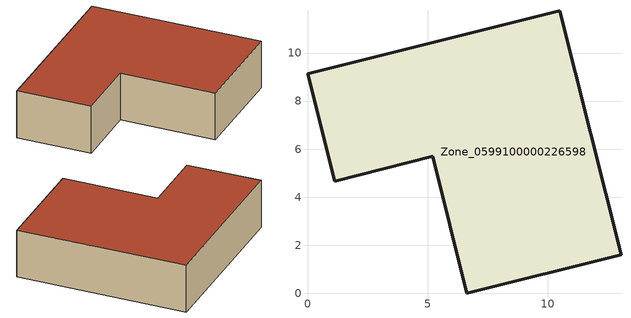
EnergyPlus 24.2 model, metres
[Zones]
Zone_0599100000226598
 floor ground (C_G): 0,9.14 10.5,11.76 13.05,1.6 6.62,0 5.21,5.71 1.13,4.67 z0
 wall outside (C_F): 13.05,1.6 10.5,11.76 0,9.14 1.13,4.67 5.21,5.71 6.62,0 13.05,1.6 z0:3.05
 roof outside (C_R): 10.5,11.76 0,9.14 1.13,4.67 5.21,5.71 6.62,0 13.05,1.6 z3.05
[BUILDING]
Pand.0599100000226598: North Axis=0; Terrain=City; Loads Convergence Tolerance Value=0.04; Temperature Convergence Tolerance Value=0.4; Solar Distribution=FullExterior; Maximum Number of Warmup Days=25; Minimum Number of Warmup Days=1
[Site:Location]
Rotterdam.The.Hague.AP_ZH_NLD Design_Conditions: Latitude=51.96; Longitude=4.45; Time Zone=1; Elevation=-4.5
[SITE:GROUNDTEMPERATURE:BUILDINGSURFACE]
18, 18, 18, 18, 18, 18, 18, 18, 18, 18, 18, 18
[MATERIAL] Thermal Absorptance=0.9; Solar Absorptance=0.7; Visible Absorptance=0.7
Name | Roughness | Thickness | Conductivity | Density | Specific Heat
G.TC.1975-1991 | MediumSmooth | 0.15 | 0.288461 | 540 | 1210
F.TC.1975-1991 | Rough | 0.3 | 0.230769 | 1920 | 840
R.TC.1975-1991 | MediumRough | 0.2 | 0.153846 | 1500 | 1000
[CONSTRUCTION]
C_G: G.TC.1975-1991
C_F: F.TC.1975-1991
C_R: R.TC.1975-1991
[ZONE]
Zone_0599100000226598: Type=1; Multiplier=1; Ceiling Height=Autocalculate; Volume=Autocalculate; Floor Area=autocalculate; Part of Total Floor Area=Yes
[ZONEINFILTRATION:DESIGNFLOWRATE]
Infil_Zone_0599100000226598: Zone or ZoneList or Space or SpaceList=Zone_0599100000226598; Schedule=AlwaysOn; Design Flow Rate Calculation Method=Flow/Area; Flow Rate per Floor Area=0.003; Constant Term Coefficient=1; Temperature Term Coefficient=0; Velocity Term Coefficient=0; Velocity Squared Term Coefficient=0
[HVACTEMPLATE:ZONE:IDEALLOADSAIRSYSTEM]
Zone_0599100000226598: Maximum Heating Supply Air Temperature=50; Minimum Cooling Supply Air Temperature=13; Maximum Heating Supply Air Humidity Ratio=0.0156; Minimum Cooling Supply Air Humidity Ratio=0.0077; Heating Limit=NoLimit; Cooling Limit=NoLimit; Dehumidification Control Type=ConstantSensibleHeatRatio; Cooling Sensible Heat Ratio=0.7; Dehumidification Setpoint=60; Humidification Control Type=None; Humidification Setpoint=30; Outdoor Air Method=None; Outdoor Air Flow Rate per Person=0.00944; Outdoor Air Flow Rate per Zone Floor Area=0; Outdoor Air Flow Rate per Zone=0; Demand Controlled Ventilation Type=None; Outdoor Air Economizer Type=NoEconomizer; Heat Recovery Type=None; Sensible Heat Recovery Effectiveness=0.7; Latent Heat Recovery Effectiveness=0.65
[ZONECONTROL:THERMOSTAT]
ThermostatControl_Zone_0599100000226598: Zone or ZoneList=Zone_0599100000226598; Control Type Schedule=DualSetpointControlType; Control 1=Thermostat_Zone_0599100000226598; Temperature Difference Between Cutout And Setpoint=0
[THERMOSTATSETPOINT:DUALSETPOINT]
Thermostat_Zone_0599100000226598: Heating Setpoint Temperature Schedule=HeatingSetpoint_Zone_0599100000226598; Cooling Setpoint Temperature Schedule=CoolingSetpoint_Zone_0599100000226598
[SCHEDULE:COMPACT]
HeatingSetpoint_Zone_0599100000226598: Through: 12/31, For: AllDays, Until: 24:00, 21
CoolingSetpoint_Zone_0599100000226598: Through: 12/31, For: AllDays, Until: 24:00, 24
DualSetpointControlType: Through: 12/31, For: AllDays, Until: 24:00, 4
AlwaysOn: Through: 12/31, For: AllDays, Until: 24:00, 1
